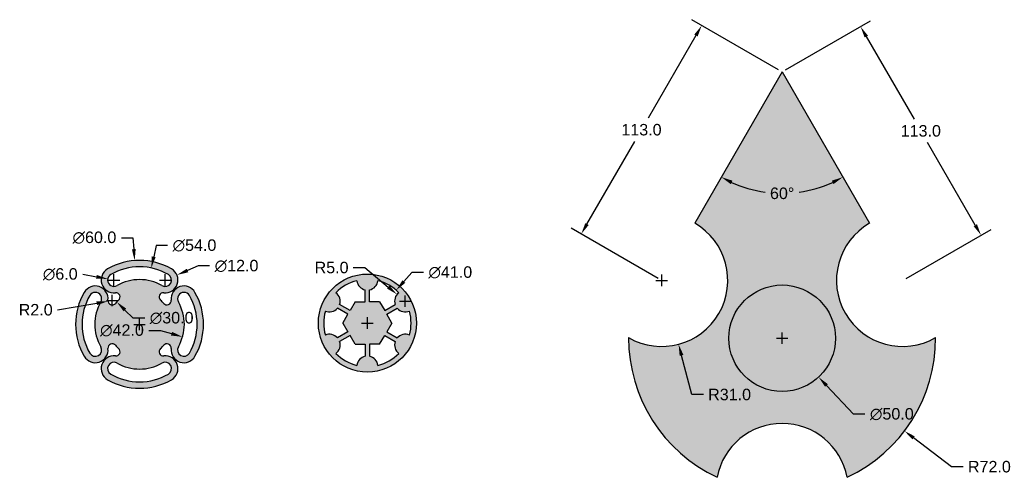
# Model space of a CAD drawing. Header units: inches. Extents: x -3 to 2338, y -3 to 393.
# Drawn here: x 1156.8 to 1621.4, y 177.9 to 392.6 of the extents above; entities that cross this region are included whole.
import ezdxf

# ---------------------------------------------------------------- set-up
doc = ezdxf.new("R2010")
doc.units = ezdxf.units.IN
doc.header["$MEASUREMENT"] = 0
doc.styles.get("Standard").update_dxf_attribs({"font": 'arial.ttf'})
doc.dimstyles.get("Standard").update_dxf_attribs({"dimscale": 30, "dimtxt": 0.18, "dimasz": 0.18, "dimexe": 0.18, "dimexo": 0.0625, "dimgap": 0.09, "dimtad": 0, "dimtih": 1, "dimtoh": 1, "dimdec": 1, "dimzin": 0, "dimdsep": 46, "dimtxsty": 'Standard', "dimcen": 0.09, "dimadec": 0, "dimazin": 0, "dimtfac": 1, "dimtdec": 1, "dimtofl": 0, "dimtmove": 0, "dimatfit": 3, "dimfxl": 1, "dimtolj": 1, "dimtzin": 0, "dimarcsym": 0})

# ---------------------------------------------------------------- blocks, each defined once
blk = doc.blocks.new('*D52')
at = {"color": 0, "lineweight": -2, "transparency": 16777216}
for p, q in [((1186.35, 273.11), (1192.75, 271.93)), ((1198.31, 270.41), (1203.71, 270.41)), ((1201.01, 267.71), (1201.01, 273.11))]:
    blk.add_line(p, q, dxfattribs=at)
at = {"color": 0, "transparency": 16777216}
blk.add_solid([(1192.92, 272.81), (1192.59, 271.04), (1198.06, 270.95)], dxfattribs=at)
at = {"layer": 'Defpoints', "color": 0, "transparency": 16777216}
for p in [(1198.06, 270.95), (1203.96, 269.86)]:
    blk.add_point(p, dxfattribs=at)
at = {"color": 0, "transparency": 16777216, "insert": (1175.81, 273.11), "char_height": 5.4, "attachment_point": 5}
blk.add_mtext('\\A1;∅6.0', dxfattribs=at)
blk = doc.blocks.new('*D53')
at = {"color": 0, "lineweight": -2, "transparency": 16777216}
for p, q in [((1240.46, 277.02), (1235.49, 274.89)), ((1245.86, 277.02), (1240.46, 277.02)), ((1222.31, 270.41), (1227.71, 270.41)), ((1225.01, 267.71), (1225.01, 273.11))]:
    blk.add_line(p, q, dxfattribs=at)
at = {"color": 0, "transparency": 16777216}
blk.add_solid([(1235.14, 275.72), (1235.85, 274.06), (1230.53, 272.77)], dxfattribs=at)
at = {"layer": 'Defpoints', "color": 0, "transparency": 16777216}
for p in [(1230.53, 272.77), (1219.5, 268.04)]:
    blk.add_point(p, dxfattribs=at)
at = {"color": 0, "transparency": 16777216, "insert": (1258.5, 277.02), "char_height": 5.4, "attachment_point": 5}
blk.add_mtext('\\A1;∅12.0', dxfattribs=at)
blk = doc.blocks.new('*D54')
at = {"color": 0, "lineweight": -2, "transparency": 16777216}
for p, q in [((1220.73, 286.62), (1219.63, 281.34)), ((1226.13, 286.62), (1220.73, 286.62)), ((1213.01, 246.92), (1213.01, 252.32)), ((1210.31, 249.62), (1215.71, 249.62))]:
    blk.add_line(p, q, dxfattribs=at)
at = {"color": 0, "transparency": 16777216}
blk.add_solid([(1218.75, 281.52), (1220.51, 281.15), (1218.52, 276.05)], dxfattribs=at)
at = {"layer": 'Defpoints', "color": 0, "transparency": 16777216}
for p in [(1218.52, 276.05), (1207.5, 223.19)]:
    blk.add_point(p, dxfattribs=at)
at = {"color": 0, "transparency": 16777216, "insert": (1238.77, 286.62), "char_height": 5.4, "attachment_point": 5}
blk.add_mtext('\\A1;∅54.0', dxfattribs=at)
blk = doc.blocks.new('*D55')
at = {"color": 0, "lineweight": -2, "transparency": 16777216}
for p, q in [((1204.48, 290.3), (1209.88, 290.3)), ((1209.88, 290.3), (1210.3, 284.92)), ((1213.01, 246.92), (1213.01, 252.32)), ((1210.31, 249.62), (1215.71, 249.62))]:
    blk.add_line(p, q, dxfattribs=at)
at = {"color": 0, "transparency": 16777216}
blk.add_solid([(1211.19, 284.99), (1209.4, 284.85), (1210.71, 279.53)], dxfattribs=at)
at = {"layer": 'Defpoints', "color": 0, "transparency": 16777216}
for p in [(1210.71, 279.53), (1215.32, 219.71)]:
    blk.add_point(p, dxfattribs=at)
at = {"color": 0, "transparency": 16777216, "insert": (1191.84, 290.3), "char_height": 5.4, "attachment_point": 5}
blk.add_mtext('\\A1;∅60.0', dxfattribs=at)
blk = doc.blocks.new('*D56')
at = {"color": 0, "lineweight": -2, "transparency": 16777216}
for p, q in [((1210.01, 252.56), (1206.16, 256.34)), ((1215.41, 252.56), (1210.01, 252.56))]:
    blk.add_line(p, q, dxfattribs=at)
at = {"color": 0, "transparency": 16777216}
blk.add_solid([(1206.79, 256.98), (1205.53, 255.7), (1202.3, 260.12)], dxfattribs=at)
at = {"layer": 'Defpoints', "color": 0, "transparency": 16777216}
for p in [(1202.3, 260.12), (1223.73, 239.12)]:
    blk.add_point(p, dxfattribs=at)
at = {"color": 0, "transparency": 16777216, "insert": (1228.06, 252.56), "char_height": 5.4, "attachment_point": 5}
blk.add_mtext('\\A1;∅30.0', dxfattribs=at)
blk = doc.blocks.new('*D57')
at = {"color": 0, "lineweight": -2, "transparency": 16777216}
for p, q in [((1197.48, 260.77), (1202.88, 260.77)), ((1200.18, 258.07), (1200.18, 263.47)), ((1174.48, 256.44), (1192.89, 259.54))]:
    blk.add_line(p, q, dxfattribs=at)
at = {"color": 0, "transparency": 16777216}
blk.add_solid([(1192.74, 260.43), (1193.04, 258.66), (1198.21, 260.44)], dxfattribs=at)
at = {"layer": 'Defpoints', "color": 0, "transparency": 16777216}
for p in [(1198.21, 260.44), (1200.18, 260.77)]:
    blk.add_point(p, dxfattribs=at)
at = {"color": 0, "transparency": 16777216, "insert": (1164.29, 256.44), "char_height": 5.4, "attachment_point": 5}
blk.add_mtext('\\A1;R2.0', dxfattribs=at)
blk = doc.blocks.new('*D58')
at = {"color": 0, "lineweight": -2, "transparency": 16777216}
for p, q in [((1217.4, 246.76), (1222.8, 246.76)), ((1222.8, 246.76), (1227.99, 245.25))]:
    blk.add_line(p, q, dxfattribs=at)
at = {"color": 0, "transparency": 16777216}
blk.add_solid([(1228.24, 246.11), (1227.74, 244.38), (1233.17, 243.73)], dxfattribs=at)
at = {"layer": 'Defpoints', "color": 0, "transparency": 16777216}
for p in [(1192.86, 255.51), (1233.17, 243.73)]:
    blk.add_point(p, dxfattribs=at)
at = {"color": 0, "transparency": 16777216, "insert": (1204.76, 246.76), "char_height": 5.4, "attachment_point": 5}
blk.add_mtext('\\A1;∅42.0', dxfattribs=at)
blk = doc.blocks.new('*D71')
at = {"color": 0, "lineweight": -2, "transparency": 16777216}
for start, end in [(245.4293, 261.9212), (278.0788, 294.5707)]:
    blk.add_arc((1514.4, 368.1), 57.01, start, end, dxfattribs=at)
at = {"color": 0, "transparency": 16777216}
for points in [[(1490.28, 315.45), (1491.11, 317.05), (1485.89, 318.73)], [(1537.69, 317.05), (1538.51, 315.45), (1542.9, 318.73)]]:
    blk.add_solid(points, dxfattribs=at)
at = {"layer": 'Defpoints', "color": 0, "transparency": 16777216}
for p in [(1514.4, 368.1), (1514.4, 368.1), (1504.5, 311.96), (1473.4, 297.08), (1555.4, 297.08)]:
    blk.add_point(p, dxfattribs=at)
at = {"color": 0, "transparency": 16777216, "insert": (1514.4, 311.09), "char_height": 5.4, "attachment_point": 5}
blk.add_mtext('\\A1;60°', dxfattribs=at)
blk = doc.blocks.new('*D72')
at = {"color": 0, "lineweight": -2, "transparency": 16777216}
for p, q in [((1512.77, 369.03), (1472, 392.58)), ((1473.97, 385.2), (1451.58, 346.41)), ((1422.87, 296.69), (1445.27, 335.49)), ((1456.27, 271.17), (1415.5, 294.72))]:
    blk.add_line(p, q, dxfattribs=at)
at = {"color": 0, "transparency": 16777216}
for points in [[(1473.2, 385.65), (1474.75, 384.75), (1476.67, 389.88)], [(1422.1, 297.14), (1423.65, 296.24), (1420.17, 292.02)]]:
    blk.add_solid(points, dxfattribs=at)
at = {"layer": 'Defpoints', "color": 0, "transparency": 16777216}
for p in [(1514.4, 368.1), (1420.17, 292.02), (1457.9, 270.24)]:
    blk.add_point(p, dxfattribs=at)
at = {"color": 0, "transparency": 16777216, "insert": (1448.42, 340.95), "char_height": 5.4, "attachment_point": 5}
blk.add_mtext('\\A1;113.0', dxfattribs=at)
blk = doc.blocks.new('*D73')
at = {"color": 0, "lineweight": -2, "transparency": 16777216}
for p, q in [((1516.02, 369.03), (1555.87, 392.04)), ((1553.89, 384.67), (1576.29, 345.87)), ((1604.99, 296.16), (1582.59, 334.95)), ((1572.52, 271.17), (1612.37, 294.18))]:
    blk.add_line(p, q, dxfattribs=at)
at = {"color": 0, "transparency": 16777216}
for points in [[(1554.67, 385.12), (1553.11, 384.22), (1551.19, 389.34)], [(1605.77, 296.61), (1604.21, 295.71), (1607.69, 291.48)]]:
    blk.add_solid(points, dxfattribs=at)
at = {"layer": 'Defpoints', "color": 0, "transparency": 16777216}
for p in [(1514.4, 368.1), (1607.69, 291.48), (1570.9, 270.24)]:
    blk.add_point(p, dxfattribs=at)
at = {"color": 0, "transparency": 16777216, "insert": (1579.44, 340.41), "char_height": 5.4, "attachment_point": 5}
blk.add_mtext('\\A1;113.0', dxfattribs=at)
blk = doc.blocks.new('*D74')
at = {"color": 0, "lineweight": -2, "transparency": 16777216}
for p, q in [((1511.7, 243.1), (1517.1, 243.1)), ((1514.4, 240.4), (1514.4, 245.8)), ((1547.8, 207.44), (1535.18, 220.91)), ((1553.2, 207.44), (1547.8, 207.44))]:
    blk.add_line(p, q, dxfattribs=at)
at = {"color": 0, "transparency": 16777216}
blk.add_solid([(1535.84, 221.53), (1534.53, 220.3), (1531.49, 224.85)], dxfattribs=at)
at = {"layer": 'Defpoints', "color": 0, "transparency": 16777216}
for p in [(1497.3, 261.34), (1531.49, 224.85)]:
    blk.add_point(p, dxfattribs=at)
at = {"color": 0, "transparency": 16777216, "insert": (1565.85, 207.44), "char_height": 5.4, "attachment_point": 5}
blk.add_mtext('\\A1;∅50.0', dxfattribs=at)
blk = doc.blocks.new('*D75')
at = {"color": 0, "lineweight": -2, "transparency": 16777216}
for p, q in [((1455.2, 270.24), (1460.6, 270.24)), ((1457.9, 267.54), (1457.9, 272.94)), ((1472.06, 216.65), (1467.2, 235.05)), ((1477.46, 216.65), (1472.06, 216.65))]:
    blk.add_line(p, q, dxfattribs=at)
at = {"color": 0, "transparency": 16777216}
blk.add_solid([(1468.07, 235.28), (1466.33, 234.82), (1465.82, 240.27)], dxfattribs=at)
at = {"layer": 'Defpoints', "color": 0, "transparency": 16777216}
for p in [(1457.9, 270.24), (1465.82, 240.27)]:
    blk.add_point(p, dxfattribs=at)
at = {"color": 0, "transparency": 16777216, "insert": (1489.75, 216.65), "char_height": 5.4, "attachment_point": 5}
blk.add_mtext('\\A1;R31.0', dxfattribs=at)
blk = doc.blocks.new('*D76')
at = {"color": 0, "lineweight": -2, "transparency": 16777216}
for p, q in [((1511.7, 243.1), (1517.1, 243.1)), ((1514.4, 240.4), (1514.4, 245.8)), ((1593.91, 182.77), (1576.06, 196.31)), ((1599.31, 182.77), (1593.91, 182.77))]:
    blk.add_line(p, q, dxfattribs=at)
at = {"color": 0, "transparency": 16777216}
blk.add_solid([(1576.6, 197.03), (1575.51, 195.6), (1571.76, 199.58)], dxfattribs=at)
at = {"layer": 'Defpoints', "color": 0, "transparency": 16777216}
for p in [(1514.4, 243.1), (1571.76, 199.58)]:
    blk.add_point(p, dxfattribs=at)
at = {"color": 0, "transparency": 16777216, "insert": (1611.6, 182.77), "char_height": 5.4, "attachment_point": 5}
blk.add_mtext('\\A1;R72.0', dxfattribs=at)
blk = doc.blocks.new('*D124')
at = {"color": 0, "lineweight": -2, "transparency": 16777216}
for p, q in [((1313.26, 276.26), (1318.66, 276.26)), ((1318.66, 276.26), (1329.63, 267.12)), ((1334.92, 260.46), (1340.32, 260.46)), ((1337.62, 257.76), (1337.62, 263.16))]:
    blk.add_line(p, q, dxfattribs=at)
at = {"color": 0, "transparency": 16777216}
blk.add_solid([(1330.21, 267.81), (1329.06, 266.43), (1333.78, 263.66)], dxfattribs=at)
at = {"layer": 'Defpoints', "color": 0, "transparency": 16777216}
for p in [(1333.78, 263.66), (1337.62, 260.46)]:
    blk.add_point(p, dxfattribs=at)
at = {"color": 0, "transparency": 16777216, "insert": (1303.07, 276.26), "char_height": 5.4, "attachment_point": 5}
blk.add_mtext('\\A1;R5.0', dxfattribs=at)
blk = doc.blocks.new('*D126')
at = {"color": 0, "lineweight": -2, "transparency": 16777216}
for p, q in [((1340.72, 273.98), (1336.95, 269.68)), ((1346.12, 273.98), (1340.72, 273.98)), ((1319.87, 247.51), (1319.87, 252.91)), ((1317.17, 250.21), (1322.57, 250.21))]:
    blk.add_line(p, q, dxfattribs=at)
at = {"color": 0, "transparency": 16777216}
blk.add_solid([(1336.27, 270.27), (1337.63, 269.09), (1333.39, 265.62)], dxfattribs=at)
at = {"layer": 'Defpoints', "color": 0, "transparency": 16777216}
for p in [(1333.39, 265.62), (1306.35, 234.8)]:
    blk.add_point(p, dxfattribs=at)
at = {"color": 0, "transparency": 16777216, "insert": (1358.76, 273.98), "char_height": 5.4, "attachment_point": 5}
blk.add_mtext('\\A1;∅41.0', dxfattribs=at)

msp = doc.modelspace()

# ---------------------------------------------------------------- hatches: boundary and pattern name
h = msp.add_hatch(color=256)
h.dxf.hatch_style = 1
h.set_gradient(color1=(255, 255, 0), color2=(0, 255, 0), tint=1, name='INVSPHERICAL')
h.paths.add_polyline_path([(1555.4, 297.08), (1514.4, 368.1), (1473.4, 297.08, -0.999989), (1442.4, 243.39, 0.292443), (1483.94, 177.86, -0.828607), (1544.86, 177.86, 0.292443), (1586.4, 243.39, -0.999989)])
h.paths.add_polyline_path([(1539.4, 243.1, -1), (1489.4, 243.1, -1)], flags=16)
h.paths.add_polyline_path([(1507.45, 305.49), (1521.56, 305.49), (1521.56, 316.61), (1507.45, 316.61)], flags=24)
h.paths.add_polyline_path([(1554.25, 201.9), (1577.5, 201.9), (1577.5, 213.03), (1554.25, 213.03)], flags=24)
h.paths.add_polyline_path([(1478.22, 211.05), (1501.05, 211.05), (1501.05, 222.18), (1478.22, 222.18)], flags=24)
h = msp.add_hatch(color=3)
h.dxf.hatch_style = 1
h.paths.add_polyline_path([(1222.86, 260.94, -0.733701), (1224.38, 264.44, 0.810311), (1228.01, 275.6, 0.267949), (1198.01, 275.6, 0.810311), (1201.65, 264.44, -0.733701), (1203.17, 260.94, 0.034896), (1201.69, 259.46, -0.733701), (1198.2, 260.99, 0.810311), (1187.03, 264.62, 0.267949), (1187.03, 234.62, 0.810311), (1198.2, 238.26, -0.733701), (1201.69, 239.78, 0.034896), (1203.17, 238.3, -0.733701), (1201.65, 234.8, 0.810311), (1198.01, 223.64, 0.267949), (1228.01, 223.64, 0.810311), (1224.38, 234.8, -0.733701), (1222.86, 238.3, 0.034896), (1224.33, 239.78, -0.733701), (1227.83, 238.26, 0.810311), (1238.99, 234.62, 0.267949), (1238.99, 264.62, 0.810311), (1227.83, 260.99, -0.733701), (1224.33, 259.46, 0.034896)])
h.paths.add_polyline_path([(1202.51, 267.81, -1), (1199.51, 273, -0.267949), (1226.51, 273, -1), (1223.51, 267.81, 0.267949)], flags=16)
h.paths.add_polyline_path([(1236.4, 263.12, -0.267949), (1236.4, 236.12, -1), (1231.2, 239.12, 0.267949), (1231.2, 260.12, -1)], flags=16)
h.paths.add_polyline_path([(1194.83, 260.12, 0.267949), (1194.83, 239.12, -1), (1189.63, 236.12, -0.267949), (1189.63, 263.12, -1)], flags=16)
h.paths.add_polyline_path([(1226.51, 226.24, -0.267949), (1199.51, 226.24, -1), (1202.51, 231.43, 0.267949), (1223.51, 231.43, -1)], flags=16)
h.paths.add_polyline_path([(1216.46, 247.02), (1239.71, 247.02), (1239.71, 258.15), (1216.46, 258.15)], flags=24)
h.paths.add_polyline_path([(1193.17, 241.22), (1216.42, 241.22), (1216.42, 252.35), (1193.17, 252.35)], flags=24)
h = msp.add_hatch(color=256)
h.dxf.hatch_style = 1
h.set_gradient(color1=(0, 255, 0), color2=(241, 235, 31), tint=1, name='SPHERICAL')
h.paths.add_polyline_path([(1296.87, 250.21, 1), (1342.87, 250.21, 1)])
h.paths.add_polyline_path([(1311.74, 256.05), (1306.86, 258.88, 0.322309), (1305.13, 264.45, -0.140457), (1314.91, 270.1, 0.322309), (1318.87, 265.81), (1318.87, 260.17), (1314.12, 260.17)], flags=16)
h.paths.add_polyline_path([(1310.74, 254.32), (1308.37, 250.21), (1310.74, 246.1), (1305.86, 243.27, 0.322309), (1300.16, 244.56, -0.140457), (1300.16, 255.86, 0.322309), (1305.86, 257.14)], flags=16)
h.paths.add_polyline_path([(1320.87, 260.17), (1320.87, 265.81, 0.322309), (1324.83, 270.1, -0.140457), (1334.61, 264.45, 0.322309), (1332.88, 258.88), (1327.99, 256.05), (1325.62, 260.17)], flags=16)
h.paths.add_polyline_path([(1311.74, 244.36), (1314.12, 240.25), (1318.87, 240.25), (1318.87, 234.61, 0.322309), (1314.91, 230.32, -0.140457), (1305.13, 235.97, 0.322309), (1306.86, 241.54)], flags=16)
h.paths.add_polyline_path([(1328.99, 254.32), (1333.88, 257.14, 0.322309), (1339.58, 255.86, -0.140457), (1339.58, 244.56, 0.322309), (1333.88, 243.27), (1328.99, 246.1), (1331.37, 250.21)], flags=16)
h.paths.add_polyline_path([(1320.87, 240.25), (1325.62, 240.25), (1327.99, 244.36), (1332.88, 241.54, 0.322309), (1334.61, 235.97, -0.140457), (1324.83, 230.32, 0.322309), (1320.87, 234.61)], flags=16)
h = msp.add_hatch(color=256)
h.dxf.hatch_style = 1
h.set_gradient(color1=(255, 255, 255), color2=(0, 255, 255), tint=1, name='INVSPHERICAL')
h.paths.add_polyline_path([(1489.4, 243.1, 1), (1539.4, 243.1, 1)])

# ---------------------------------------------------------------- linework, layer by layer
for p, q in [((1514.4, 368.1), (1473.4, 297.08)), ((1514.4, 368.1), (1555.4, 297.08)), ((1318.87, 260.17), (1318.87, 265.81)), ((1320.87, 260.17), (1320.87, 265.81)), ((1314.12, 260.17), (1311.74, 256.05)), ((1314.12, 260.17), (1318.87, 260.17)), ((1325.62, 260.17), (1320.87, 260.17)), ((1325.62, 260.17), (1327.99, 256.05)), ((1310.74, 254.32), (1305.86, 257.14)), ((1311.74, 256.05), (1306.86, 258.88)), ((1327.99, 256.05), (1332.88, 258.88)), ((1328.99, 254.32), (1333.88, 257.14)), ((1308.37, 250.21), (1310.74, 254.32)), ((1331.37, 250.21), (1328.99, 254.32)), ((1308.37, 250.21), (1310.74, 246.1)), ((1331.37, 250.21), (1328.99, 246.1)), ((1310.74, 246.1), (1305.86, 243.27)), ((1311.74, 244.36), (1306.86, 241.54)), ((1314.12, 240.25), (1311.74, 244.36)), ((1325.62, 240.25), (1327.99, 244.36)), ((1327.99, 244.36), (1332.88, 241.54)), ((1328.99, 246.1), (1333.88, 243.27)), ((1314.12, 240.25), (1318.87, 240.25)), ((1318.87, 240.25), (1318.87, 234.61)), ((1325.62, 240.25), (1320.87, 240.25)), ((1320.87, 240.25), (1320.87, 234.61))]:
    msp.add_line(p, q)
for centre, radius in [((1319.87, 250.21), 23), ((1514.4, 243.1), 25)]:
    msp.add_circle(centre, radius)
for centre, radius, start, end in [((1457.9, 270.24), 31, 240.0013, 60), ((1570.9, 270.24), 31, 120, 299.9987), ((1213.01, 249.62), 30, 60, 120), ((1201.01, 270.41), 6, 120, 276.0729), ((1213.01, 249.62), 27, 60, 120), ((1225.01, 270.41), 6, 263.9271, 60), ((1201.01, 270.41), 3, 120, 300), ((1213.01, 249.62), 21, 60, 120), ((1225.01, 270.41), 3, 240, 60), ((1319.87, 250.21), 20.5, 104.0095, 135.9905), ((1319.87, 270.71), 5, 187.0047, 258.463), ((1319.87, 270.71), 5, 281.537, 352.9953), ((1319.87, 250.21), 20.5, 44.0095, 75.9905), ((1192.23, 261.62), 6, 353.9271, 150), ((1233.8, 261.62), 6, 30, 186.0729), ((1213.01, 249.62), 30, 150, 210), ((1213.01, 249.62), 27, 150, 210), ((1192.23, 261.62), 3, 330, 150), ((1200.18, 260.77), 2, 173.9271, 318.9971), ((1201.86, 262.45), 2, 311.0029, 96.0729), ((1213.01, 249.62), 15, 131.0029, 138.9971), ((1224.17, 262.45), 2, 83.9271, 228.9971), ((1213.01, 249.62), 15, 41.0029, 48.9971), ((1225.84, 260.77), 2, 221.0029, 6.0729), ((1233.8, 261.62), 3, 30, 210), ((1213.01, 249.62), 27, 330, 30), ((1213.01, 249.62), 30, 330, 30), ((1302.12, 260.46), 5, 341.537, 52.9953), ((1337.62, 260.46), 5, 127.0047, 198.463), ((1213.01, 249.62), 21, 150, 210), ((1213.01, 249.62), 21, 330, 30), ((1319.87, 250.21), 20.5, 164.0095, 195.9905), ((1302.12, 260.46), 5, 247.0047, 318.463), ((1337.62, 260.46), 5, 221.537, 292.9953), ((1319.87, 250.21), 20.5, 344.0095, 15.9905), ((1302.12, 239.96), 5, 41.537, 112.9953), ((1337.62, 239.96), 5, 67.0047, 138.463), ((1514.4, 243.1), 72, 179.7676, 244.9723), ((1514.4, 243.1), 72, 295.0277, 0.2324), ((1192.23, 237.62), 6, 210, 6.0729), ((1192.23, 237.62), 3, 210, 30), ((1200.18, 238.47), 2, 41.0029, 186.0729), ((1201.86, 236.79), 2, 263.9271, 48.9971), ((1213.01, 249.62), 15, 221.0029, 228.9971), ((1224.17, 236.79), 2, 131.0029, 276.0729), ((1213.01, 249.62), 15, 311.0029, 318.9971), ((1225.84, 238.47), 2, 353.9271, 138.9971), ((1233.8, 237.62), 6, 173.9271, 330), ((1233.8, 237.62), 3, 150, 330), ((1302.12, 239.96), 5, 307.0047, 18.463), ((1337.62, 239.96), 5, 161.537, 232.9953), ((1201.01, 228.84), 6, 83.9271, 240), ((1225.01, 228.84), 6, 300, 96.0729), ((1319.87, 250.21), 20.5, 224.0095, 255.9905), ((1319.87, 229.71), 5, 101.537, 172.9953), ((1319.87, 229.71), 5, 7.0047, 78.463), ((1319.87, 250.21), 20.5, 284.0095, 315.9905), ((1201.01, 228.84), 3, 60, 240), ((1213.01, 249.62), 21, 240, 300), ((1225.01, 228.84), 3, 300, 120), ((1213.01, 249.62), 30, 240, 300), ((1213.01, 249.62), 27, 240, 300), ((1514.4, 172.1), 31, 10.7092, 169.2908)]:
    msp.add_arc(centre, radius, start, end)

# ---------------------------------------------------------------- dimensions: what is measured, and where the dimension line sits
for p2, distance, picture, middle in [((1457.9, 270.24), -43.56, '*D72', (1448.42, 340.95)), ((1570.9, 270.24), 42.49, '*D73', (1579.44, 340.41))]:
    dim = msp.add_aligned_dim(p1=(1514.4, 368.1), p2=p2, distance=distance, dimstyle='Standard')
    dim.commit()
    dim.dimension.update_dxf_attribs({"geometry": picture, "text_midpoint": middle})
dim = msp.add_angular_dim_2l(base=(1504.5, 311.96), line1=((1514.4, 368.1), (1555.4, 297.08)), line2=((1514.4, 368.1), (1473.4, 297.08)), dimstyle='Standard')
dim.commit()
dim.dimension.update_dxf_attribs({"geometry": '*D71', "text_midpoint": (1514.4, 311.09)})
for p1, p2, picture, middle in [((1215.32, 219.71), (1210.71, 279.53), '*D55', (1191.84, 290.3)), ((1207.5, 223.19), (1218.52, 276.05), '*D54', (1238.77, 286.62)), ((1219.5, 268.04), (1230.53, 272.77), '*D53', (1258.5, 277.02))]:
    dim = msp.add_diameter_dim_2p(p1=p1, p2=p2, dimstyle='Standard')
    dim.commit()
    dim.dimension.update_dxf_attribs({"geometry": picture, "text_midpoint": middle})
for center, mpoint, picture, middle in [((1337.62, 260.46), (1333.78, 263.66), '*D124', (1303.07, 276.26)), ((1457.9, 270.24), (1465.82, 240.27), '*D75', (1489.75, 216.65)), ((1200.18, 260.77), (1198.21, 260.44), '*D57', (1174.48, 256.44)), ((1514.4, 243.1), (1571.76, 199.58), '*D76', (1611.6, 182.77))]:
    dim = msp.add_radius_dim(center=center, mpoint=mpoint, dimstyle='Standard')
    dim.commit()
    dim.dimension.update_dxf_attribs({"geometry": picture, "text_midpoint": middle, "dimtype": 164})
for p1, p2, picture, middle in [((1203.96, 269.86), (1198.06, 270.95), '*D52', (1186.35, 273.11)), ((1306.35, 234.8), (1333.39, 265.62), '*D126', (1358.76, 273.98)), ((1497.3, 261.34), (1531.49, 224.85), '*D74', (1565.85, 207.44)), ((1192.86, 255.51), (1233.17, 243.73), '*D58', (1204.76, 246.76)), ((1223.73, 239.12), (1202.3, 260.12), '*D56', (1228.06, 252.56))]:
    dim = msp.add_diameter_dim_2p(p1=p1, p2=p2, dimstyle='Standard')
    dim.commit()
    dim.dimension.update_dxf_attribs({"geometry": picture, "text_midpoint": middle, "dimtype": 163})

doc.saveas('drawing.dxf')
